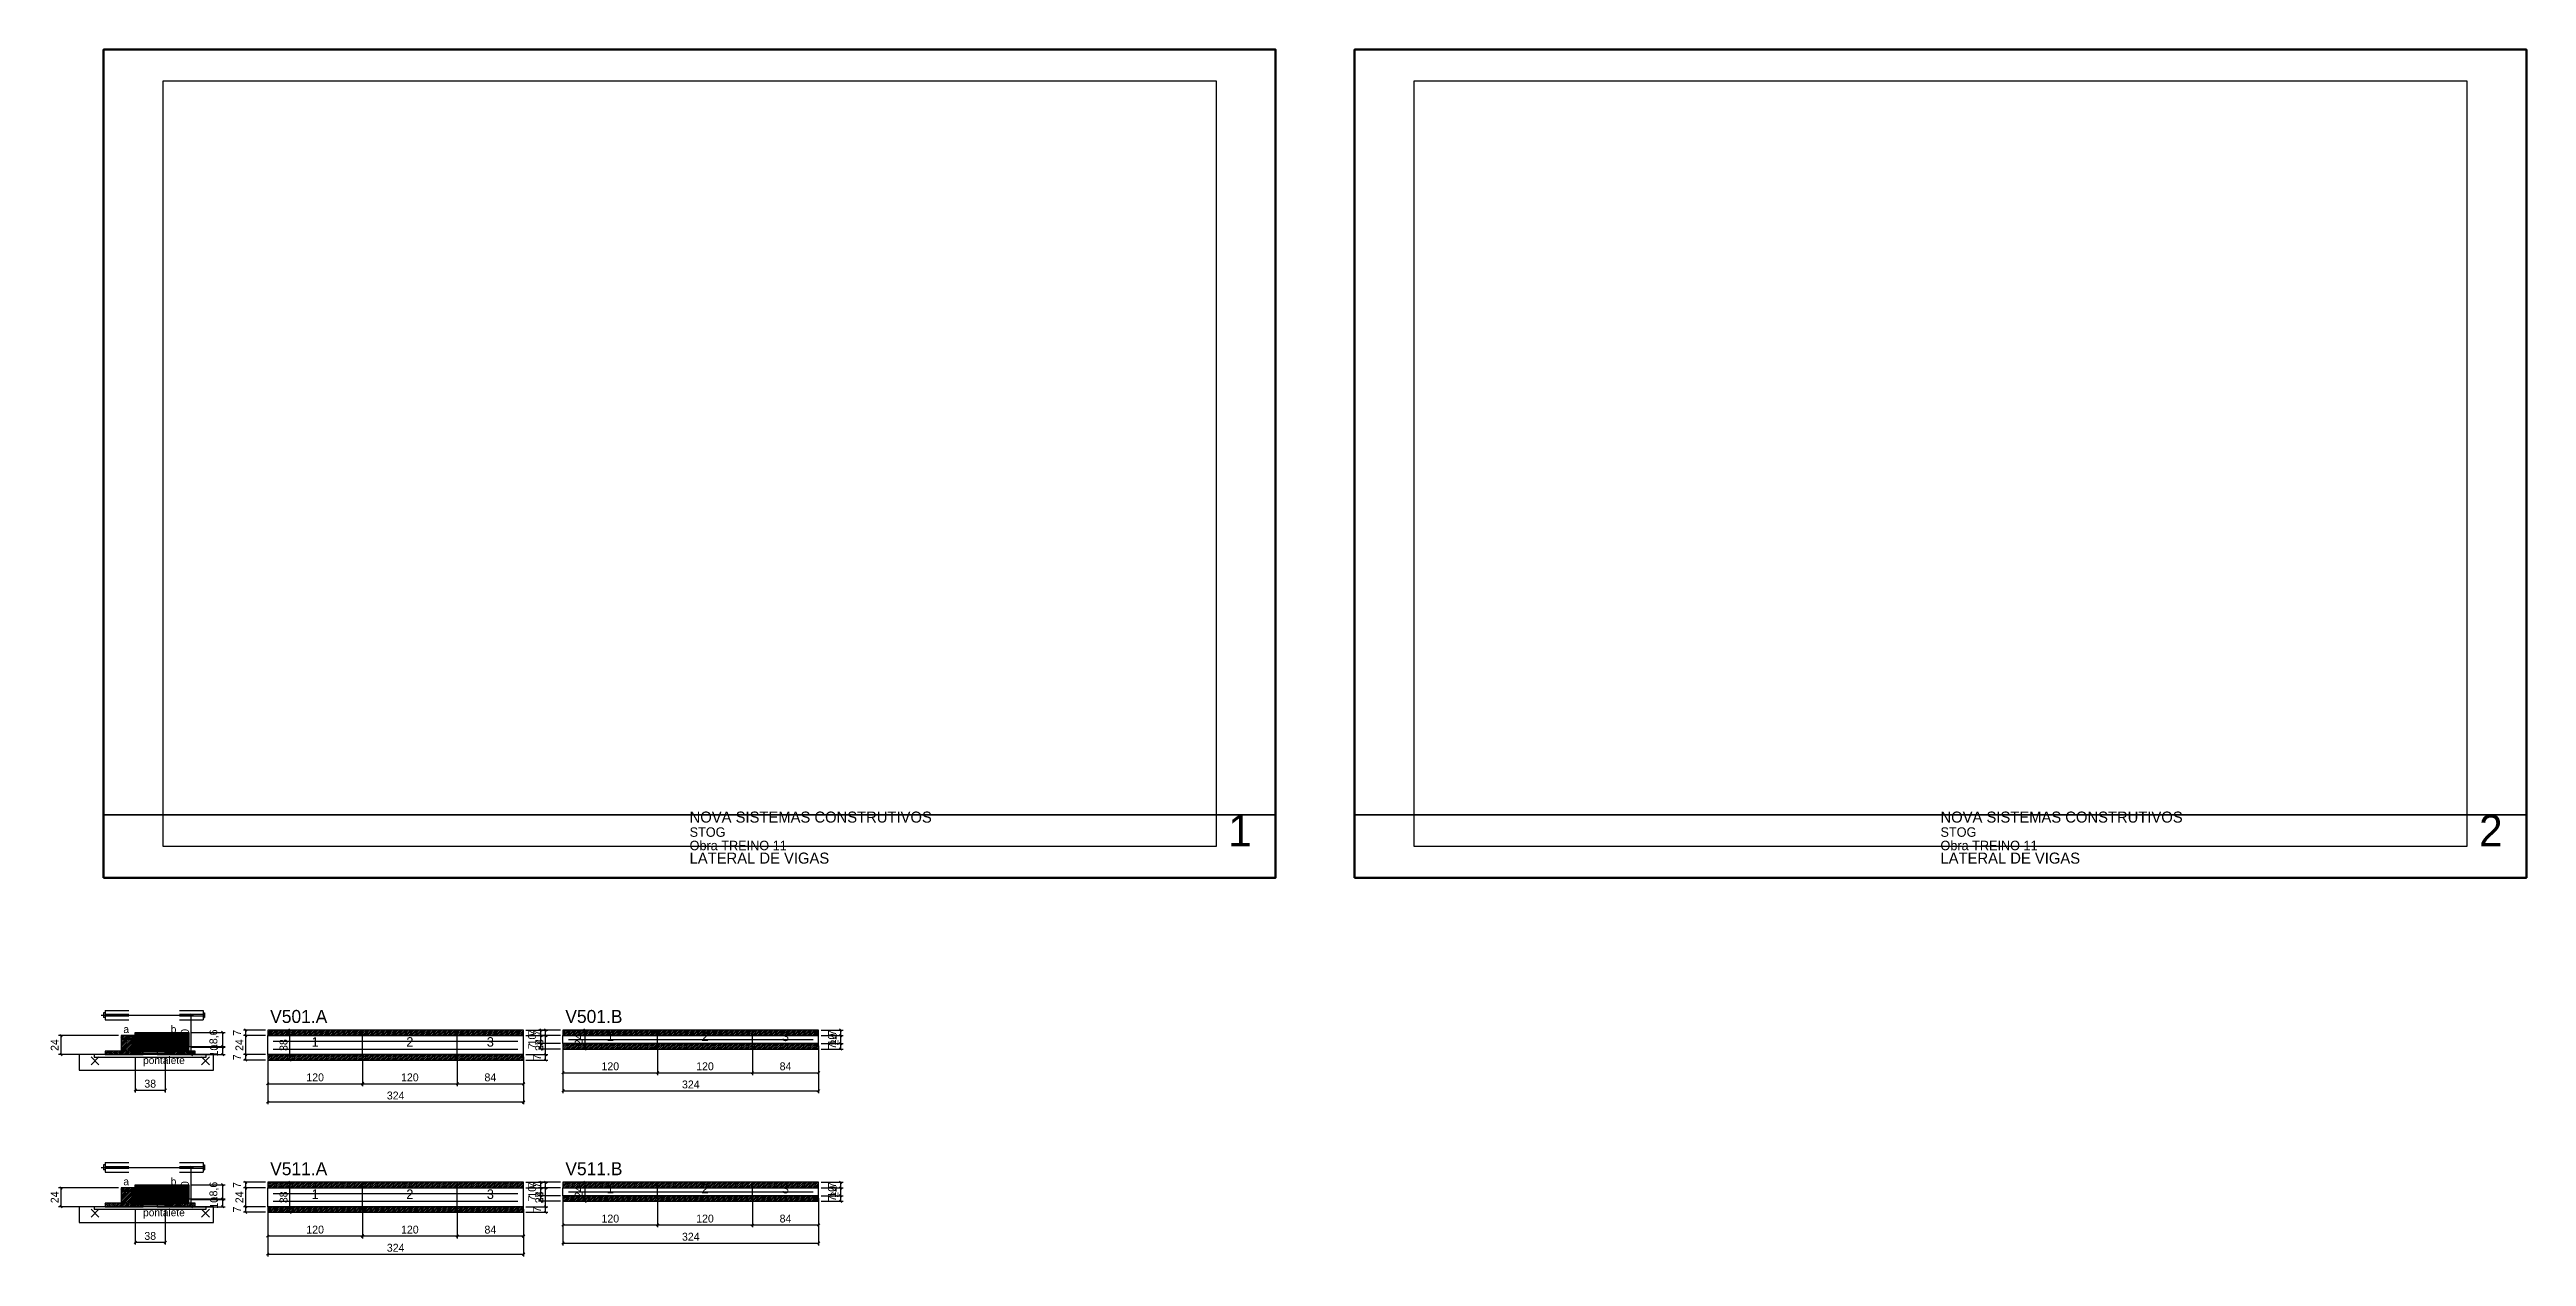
# Model space of a CAD drawing. Extents: x -10500 to 3070, y -5298 to 1250.
# Drawn here: x -69 to 3070, y -280 to 1250 of the extents above; entities that cross this region are included whole.
import ezdxf
from ezdxf.enums import TextEntityAlignment as Align

# ---------------------------------------------------------------- set-up
doc = ezdxf.new("R2010")
doc.units = 0
for name, color, linetype in [('5', 5, 'Continuous'), ('barrote', 126, 'Continuous'), ('CARIMBO', 255, 'Continuous'), ('CONCRETO', 251, 'Continuous'), ('COTA', 241, 'Continuous'), ('detalhes', 7, 'Continuous'), ('ESTRUTURACAO', 7, 'Continuous'), ('Folhas', 255, 'Continuous'), ('Hachura', 251, 'Continuous'), ('Madeira', 126, 'Continuous'), ('NOMENCLATURA', 7, 'Continuous'), ('Painéis', 200, 'Continuous'), ('presilha', 224, 'Continuous'), ('SARR_2.2x7', 40, 'Continuous'), ('SCO-___-LAJ', 224, 'Continuous'), ('TENSOR', 224, 'Continuous')]:
    doc.layers.add(name, color=color, linetype=linetype)
doc.dimstyles.new('PAINEL', dxfattribs={"dimtxt": 10, "dimasz": 3, "dimexe": 3, "dimexo": 3, "dimgap": 3, "dimtad": 1, "dimblk": 'OBLIQUE', "dimblk1": 'OBLIQUE', "dimcen": 2.5, "dimclrd": 4, "dimclre": 4, "dimclrt": 240, "dimazin": 3, "dimtfac": 1, "dimtmove": 0, "dimatfit": 3})

# ---------------------------------------------------------------- blocks, each defined once
blk = doc.blocks.new('PAR_ESQ')
for p, q in [((-1, -1), (1, 1)), ((-1, 1), (1, -1))]:
    blk.add_line(p, q)
blk = doc.blocks.new('PAR_FUNDO_ESQ')
for p, q in [((-1, -1), (1, 1)), ((-1, 1), (1, -1))]:
    blk.add_line(p, q)
blk = doc.blocks.new('PAR_FUNDO_DIR')
for p, q in [((-1, -1), (1, 1)), ((-1, 1), (1, -1))]:
    blk.add_line(p, q)
blk = doc.blocks.new('par_int_esq')
for p, q in [((-1, -1), (1, 1)), ((-1, 1), (1, -1))]:
    blk.add_line(p, q)
blk = doc.blocks.new('par_int_dir')
for p, q in [((-1, -1), (1, 1)), ((-1, 1), (1, -1))]:
    blk.add_line(p, q)
blk = doc.blocks.new('_OBLIQUE')
at = {"color": 0, "linetype": 'BYBLOCK'}
blk.add_line((-0.5, -0.5), (0.5, 0.5), dxfattribs=at)

msp = doc.modelspace()

# ---------------------------------------------------------------- hatches: boundary and pattern name
at = {"layer": 'COTA'}
h = msp.add_hatch(dxfattribs=at)
h.set_pattern_fill('ANSI31', scale=0.4)
h.paths.add_polyline_path([(40, -16), (40, 4), (108, 4), (108, -14.6), (78, -14.6), (78, -16)])
h = msp.add_hatch(dxfattribs=at)
h.set_pattern_fill('ANSI31', scale=0.5)
h.paths.add_polyline_path([(208, 0), (328, 0), (328, 7), (208, 7)])
h = msp.add_hatch(dxfattribs=at)
h.set_pattern_fill('ANSI31', scale=0.5)
h.paths.add_polyline_path([(328, 0), (448, 0), (448, 7), (328, 7)])
h = msp.add_hatch(dxfattribs=at)
h.set_pattern_fill('ANSI31', scale=0.5)
h.paths.add_polyline_path([(448, 0), (532, 0), (532, 7), (448, 7)])
h = msp.add_hatch(dxfattribs=at)
h.set_pattern_fill('ANSI31', scale=0.5)
h.paths.add_polyline_path([(582, 0), (702, 0), (702, 7), (582, 7)])
h = msp.add_hatch(dxfattribs=at)
h.set_pattern_fill('ANSI31', scale=0.5)
h.paths.add_polyline_path([(702, 0), (822, 0), (822, 7), (702, 7)])
h = msp.add_hatch(dxfattribs=at)
h.set_pattern_fill('ANSI31', scale=0.5)
h.paths.add_polyline_path([(822, 0), (906, 0), (906, 7), (822, 7)])
h = msp.add_hatch(dxfattribs=at)
h.set_pattern_fill('ANSI31', scale=0.5)
h.paths.add_polyline_path([(208, -31), (328, -31), (328, -24), (208, -24)])
h = msp.add_hatch(dxfattribs=at)
h.set_pattern_fill('ANSI31', scale=0.5)
h.paths.add_polyline_path([(328, -31), (448, -31), (448, -24), (328, -24)])
h = msp.add_hatch(dxfattribs=at)
h.set_pattern_fill('ANSI31', scale=0.5)
h.paths.add_polyline_path([(448, -31), (532, -31), (532, -24), (448, -24)])
h = msp.add_hatch(dxfattribs=at)
h.set_pattern_fill('ANSI31', scale=0.5)
h.paths.add_polyline_path([(582, -17), (702, -17), (702, -10), (582, -10)])
h = msp.add_hatch(dxfattribs=at)
h.set_pattern_fill('ANSI31', scale=0.5)
h.paths.add_polyline_path([(702, -17), (822, -17), (822, -10), (702, -10)])
h = msp.add_hatch(dxfattribs=at)
h.set_pattern_fill('ANSI31', scale=0.5)
h.paths.add_polyline_path([(822, -17), (906, -17), (906, -10), (822, -10)])
h = msp.add_hatch(dxfattribs=at)
h.set_pattern_fill('ANSI31', scale=0.5)
h.paths.add_polyline_path([(208, -193), (328, -193), (328, -186), (208, -186)])
h = msp.add_hatch(dxfattribs=at)
h.set_pattern_fill('ANSI31', scale=0.5)
h.paths.add_polyline_path([(328, -193), (448, -193), (448, -186), (328, -186)])
h = msp.add_hatch(dxfattribs=at)
h.set_pattern_fill('ANSI31', scale=0.5)
h.paths.add_polyline_path([(448, -193), (532, -193), (532, -186), (448, -186)])
h = msp.add_hatch(dxfattribs=at)
h.set_pattern_fill('ANSI31', scale=0.5)
h.paths.add_polyline_path([(582, -193), (702, -193), (702, -186), (582, -186)])
h = msp.add_hatch(dxfattribs=at)
h.set_pattern_fill('ANSI31', scale=0.5)
h.paths.add_polyline_path([(702, -193), (822, -193), (822, -186), (702, -186)])
h = msp.add_hatch(dxfattribs=at)
h.set_pattern_fill('ANSI31', scale=0.5)
h.paths.add_polyline_path([(822, -193), (906, -193), (906, -186), (822, -186)])
h = msp.add_hatch(dxfattribs=at)
h.set_pattern_fill('ANSI31', scale=0.4)
h.paths.add_polyline_path([(40, -209), (40, -189), (108, -189), (108, -207.6), (78, -207.6), (78, -209)])
h = msp.add_hatch(dxfattribs=at)
h.set_pattern_fill('ANSI31', scale=0.5)
h.paths.add_polyline_path([(208, -224), (328, -224), (328, -217), (208, -217)])
h = msp.add_hatch(dxfattribs=at)
h.set_pattern_fill('ANSI31', scale=0.5)
h.paths.add_polyline_path([(328, -224), (448, -224), (448, -217), (328, -217)])
h = msp.add_hatch(dxfattribs=at)
h.set_pattern_fill('ANSI31', scale=0.5)
h.paths.add_polyline_path([(448, -224), (532, -224), (532, -217), (448, -217)])
h = msp.add_hatch(dxfattribs=at)
h.set_pattern_fill('ANSI31', scale=0.5)
h.paths.add_polyline_path([(582, -210), (702, -210), (702, -203), (582, -203)])
h = msp.add_hatch(dxfattribs=at)
h.set_pattern_fill('ANSI31', scale=0.5)
h.paths.add_polyline_path([(702, -210), (822, -210), (822, -203), (702, -203)])
h = msp.add_hatch(dxfattribs=at)
h.set_pattern_fill('ANSI31', scale=0.5)
h.paths.add_polyline_path([(822, -210), (906, -210), (906, -203), (822, -203)])
at = {"layer": 'Hachura'}
h = msp.add_hatch(dxfattribs=at)
h.set_pattern_fill('ANSI31', scale=0.5)
h.paths.add_polyline_path([(22, -24), (36, -24), (36, 0), (22, 0)])
h = msp.add_hatch(dxfattribs=at)
h.set_pattern_fill('ANSI31', scale=0.5)
h.paths.add_polyline_path([(22, -4.4), (36, -4.4), (36, 0), (22, 0)])
h = msp.add_hatch(dxfattribs=at)
h.set_pattern_fill('SOLID')
h.paths.add_polyline_path([(36, -24), (40, -24), (40, 0), (36, 0)])
h = msp.add_hatch(dxfattribs=at)
h.set_pattern_fill('ANSI31', scale=0.5)
h.paths.add_polyline_path([(2, -24), (22, -24), (22, -19.6), (2, -19.6)])
h = msp.add_hatch(dxfattribs=at)
h.set_pattern_fill('SOLID')
h.paths.add_polyline_path([(40, -19.6), (78, -19.6), (78, -16), (40, -16)])
h = msp.add_hatch(dxfattribs=at)
h.set_pattern_fill('ANSI31', scale=0.5)
h.paths.add_polyline_path([(40, -24), (50, -24), (50, -19.6), (40, -19.6)])
h = msp.add_hatch(dxfattribs=at)
h.set_pattern_fill('SOLID')
h.paths.add_polyline_path([(78, -24), (82, -24), (82, -14), (78, -14)])
h = msp.add_hatch(dxfattribs=at)
h.set_pattern_fill('SOLID')
h.paths.add_polyline_path([(78, -14), (108, -14), (108, -20), (78, -20)])
h = msp.add_hatch(dxfattribs=at)
h.set_pattern_fill('ANSI31', scale=0.5)
h.paths.add_polyline_path([(82, -24), (96, -24), (96, -14), (82, -14)])
h = msp.add_hatch(dxfattribs=at)
h.set_pattern_fill('ANSI31', scale=0.5)
h.paths.add_polyline_path([(82, -18.4), (96, -18.4), (96, -14), (82, -14)])
h = msp.add_hatch(dxfattribs=at)
h.set_pattern_fill('ANSI31', scale=0.5)
h.paths.add_polyline_path([(96, -24), (116, -24), (116, -19.6), (96, -19.6)])
h = msp.add_hatch(dxfattribs=at)
h.set_pattern_fill('ANSI31', scale=0.5)
h.paths.add_polyline_path([(2, -217), (22, -217), (22, -212.6), (2, -212.6)])
h = msp.add_hatch(dxfattribs=at)
h.set_pattern_fill('ANSI31', scale=0.5)
h.paths.add_polyline_path([(22, -217), (36, -217), (36, -193), (22, -193)])
h = msp.add_hatch(dxfattribs=at)
h.set_pattern_fill('ANSI31', scale=0.5)
h.paths.add_polyline_path([(22, -197.4), (36, -197.4), (36, -193), (22, -193)])
h = msp.add_hatch(dxfattribs=at)
h.set_pattern_fill('SOLID')
h.paths.add_polyline_path([(36, -217), (40, -217), (40, -193), (36, -193)])
h = msp.add_hatch(dxfattribs=at)
h.set_pattern_fill('SOLID')
h.paths.add_polyline_path([(40, -212.6), (78, -212.6), (78, -209), (40, -209)])
h = msp.add_hatch(dxfattribs=at)
h.set_pattern_fill('ANSI31', scale=0.5)
h.paths.add_polyline_path([(40, -217), (50, -217), (50, -212.6), (40, -212.6)])
h = msp.add_hatch(dxfattribs=at)
h.set_pattern_fill('SOLID')
h.paths.add_polyline_path([(78, -217), (82, -217), (82, -207), (78, -207)])
h = msp.add_hatch(dxfattribs=at)
h.set_pattern_fill('SOLID')
h.paths.add_polyline_path([(78, -207), (108, -207), (108, -213), (78, -213)])
h = msp.add_hatch(dxfattribs=at)
h.set_pattern_fill('ANSI31', scale=0.5)
h.paths.add_polyline_path([(82, -217), (96, -217), (96, -207), (82, -207)])
h = msp.add_hatch(dxfattribs=at)
h.set_pattern_fill('ANSI31', scale=0.5)
h.paths.add_polyline_path([(82, -211.4), (96, -211.4), (96, -207), (82, -207)])
h = msp.add_hatch(dxfattribs=at)
h.set_pattern_fill('ANSI31', scale=0.5)
h.paths.add_polyline_path([(96, -217), (116, -217), (116, -212.6), (96, -212.6)])
at = {"layer": 'HACHURACONCRETO'}
h = msp.add_hatch(dxfattribs=at)
h.set_pattern_fill('ANSI31', scale=0.3)
h.paths.add_polyline_path([(40, -19.6), (78, -19.6), (78, -14), (40, -14)])
h = msp.add_hatch(dxfattribs=at)
h.set_pattern_fill('ANSI31', scale=0.3)
h.paths.add_polyline_path([(40, -212.6), (78, -212.6), (78, -207), (40, -207)])

# ---------------------------------------------------------------- linework, layer by layer
for p, q in [((2, 32), (32, 32)), ((2, 32), (2, 20)), ((96, 32), (126, 32)), ((126, 32), (126, 20)), ((0, 29), (0, 23)), ((2, 29), (0, 29)), ((2, 23), (0, 23)), ((2, 27), (32, 27)), ((2, 25), (32, 25)), ((2, 20), (32, 20)), ((96, 27), (126, 27)), ((96, 25), (126, 25)), ((96, 20), (126, 20)), ((126, 29), (128, 29)), ((126, 23), (128, 23)), ((128, 29), (128, 23)), ((0, -164), (0, -170)), ((2, -164), (0, -164)), ((2, -170), (0, -170)), ((2, -161), (32, -161)), ((2, -161), (2, -173)), ((2, -166), (32, -166)), ((2, -168), (32, -168)), ((2, -173), (32, -173)), ((96, -161), (126, -161)), ((96, -166), (126, -166)), ((96, -168), (126, -168)), ((96, -173), (126, -173)), ((126, -161), (126, -173)), ((126, -164), (128, -164)), ((126, -170), (128, -170)), ((128, -164), (128, -170))]:
    msp.add_line(p, q)
at = {"layer": 'BARRA_ANCORAGEM'}
for p, q in [((40, -16.3), (78, -16.3)), ((40, -18.3), (40, -16.3)), ((40, -18.3), (78, -18.3)), ((40, -19.7), (78, -19.7)), ((40, -21.7), (40, -19.7)), ((40, -21.7), (78, -21.7)), ((78, -18.3), (78, -16.3)), ((78, -21.7), (78, -19.7)), ((40, -209.3), (78, -209.3)), ((40, -211.3), (40, -209.3)), ((40, -211.3), (78, -211.3)), ((40, -212.7), (78, -212.7)), ((40, -214.7), (40, -212.7)), ((40, -214.7), (78, -214.7)), ((78, -211.3), (78, -209.3)), ((78, -214.7), (78, -212.7))]:
    msp.add_line(p, q, dxfattribs=at)
at = {"layer": 'barrote'}
for points in [[(-31, -44), (139, -44), (139, -24), (-31, -24)], [(-31, -237), (139, -237), (139, -217), (-31, -217)]]:
    msp.add_lwpolyline(points, close=True, dxfattribs=at)
at = {"layer": 'CARIMBO', "lineweight": 35}
for p, q in [((0, 280), (1485, 280)), ((1585, 280), (3070, 280))]:
    msp.add_line(p, q, dxfattribs=at)
at = {"layer": 'CONCRETO'}
for points in [[(40, -16), (40, 4), (108, 4), (108, -14.6), (78, -14.6), (78, -16)], [(40, -209), (40, -189), (108, -189), (108, -207.6), (78, -207.6), (78, -209)]]:
    msp.add_lwpolyline(points, close=True, dxfattribs=at)
at = {"layer": 'Folhas', "lineweight": 50}
for points in [[(0, 200), (1485, 200), (1485, 1250), (0, 1250)], [(1585, 200), (3070, 200), (3070, 1250), (1585, 1250)]]:
    msp.add_lwpolyline(points, close=True, dxfattribs=at)
at = {"layer": 'Folhas', "lineweight": 25}
for points in [[(75, 240), (1410, 240), (1410, 1210), (75, 1210)], [(1660, 240), (2995, 240), (2995, 1210), (1660, 1210)]]:
    msp.add_lwpolyline(points, close=True, dxfattribs=at)
at = {"layer": 'HACHURACONCRETO'}
for points in [[(40, -19.6), (78, -19.6), (78, -14), (40, -14)], [(40, -212.6), (78, -212.6), (78, -207), (40, -207)]]:
    msp.add_lwpolyline(points, close=True, dxfattribs=at)
at = {"layer": 'Madeira'}
for points in [[(22, -24), (36, -24), (36, 0), (22, 0)], [(22, -4.4), (36, -4.4), (36, 0), (22, 0)], [(2, -24), (22, -24), (22, -19.6), (2, -19.6)], [(22, -24), (36, -24), (36, -19.6), (22, -19.6)], [(40, -24), (50, -24), (50, -19.6), (40, -19.6)], [(68, -24), (78, -24), (78, -19.6), (68, -19.6)], [(82, -24), (96, -24), (96, -14), (82, -14)], [(82, -18.4), (96, -18.4), (96, -14), (82, -14)], [(96, -24), (116, -24), (116, -19.6), (96, -19.6)], [(2, -217), (22, -217), (22, -212.6), (2, -212.6)], [(22, -217), (36, -217), (36, -193), (22, -193)], [(22, -197.4), (36, -197.4), (36, -193), (22, -193)], [(22, -217), (36, -217), (36, -212.6), (22, -212.6)], [(40, -217), (50, -217), (50, -212.6), (40, -212.6)], [(68, -217), (78, -217), (78, -212.6), (68, -212.6)], [(82, -217), (96, -217), (96, -207), (82, -207)], [(82, -211.4), (96, -211.4), (96, -207), (82, -207)], [(96, -217), (116, -217), (116, -212.6), (96, -212.6)]]:
    msp.add_lwpolyline(points, close=True, dxfattribs=at)
at = {"layer": 'Painéis'}
for p, q in [((208, 0), (328, 0)), ((208, -24), (208, 0)), ((328, -24), (328, 0)), ((328, -24), (328, 0)), ((328, 0), (448, 0)), ((328, -24), (328, 0)), ((448, -24), (448, 0)), ((448, -24), (448, 0)), ((448, 0), (532, 0)), ((448, -24), (448, 0)), ((532, -24), (532, 0)), ((582, 0), (702, 0)), ((582, -10), (582, 0)), ((702, -10), (702, 0)), ((702, -10), (702, 0)), ((702, 0), (822, 0)), ((702, -10), (702, 0)), ((822, -10), (822, 0)), ((822, -10), (822, 0)), ((822, 0), (906, 0)), ((822, -10), (822, 0)), ((906, -10), (906, 0)), ((208, -24), (328, -24)), ((328, -24), (448, -24)), ((448, -24), (532, -24)), ((582, -10), (702, -10)), ((702, -10), (822, -10)), ((822, -10), (906, -10)), ((208, -193), (328, -193)), ((208, -217), (208, -193)), ((208, -217), (328, -217)), ((328, -217), (328, -193)), ((328, -217), (328, -193)), ((328, -193), (448, -193)), ((328, -217), (328, -193)), ((328, -217), (448, -217)), ((448, -217), (448, -193)), ((448, -217), (448, -193)), ((448, -193), (532, -193)), ((448, -217), (448, -193)), ((448, -217), (532, -217)), ((532, -217), (532, -193)), ((582, -193), (702, -193)), ((582, -203), (582, -193)), ((582, -203), (702, -203)), ((702, -203), (702, -193)), ((702, -203), (702, -193)), ((702, -193), (822, -193)), ((702, -203), (702, -193)), ((702, -203), (822, -203)), ((822, -203), (822, -193)), ((822, -203), (822, -193)), ((822, -193), (906, -193)), ((822, -203), (822, -193)), ((822, -203), (906, -203)), ((906, -203), (906, -193))]:
    msp.add_line(p, q, dxfattribs=at)
for points in [[(36, -24), (40, -24), (40, 0), (36, 0)], [(40, -19.6), (78, -19.6), (78, -16), (40, -16)], [(78, -24), (82, -24), (82, -14), (78, -14)], [(78, -14), (108, -14), (108, -14.6), (78, -14.6)], [(36, -217), (40, -217), (40, -193), (36, -193)], [(40, -212.6), (78, -212.6), (78, -209), (40, -209)], [(78, -217), (82, -217), (82, -207), (78, -207)], [(78, -207), (108, -207), (108, -207.6), (78, -207.6)]]:
    msp.add_lwpolyline(points, close=True, dxfattribs=at)
at = {"layer": 'presilha'}
for p, q in [((-16, -37), (-6, -27)), ((-16, -27), (-6, -37)), ((124, -37), (134, -27)), ((124, -27), (134, -37)), ((-16, -230), (-6, -220)), ((-16, -220), (-6, -230)), ((124, -230), (134, -220)), ((124, -220), (134, -230))]:
    msp.add_line(p, q, dxfattribs=at)
at = {"layer": 'SARR_2.2x7'}
for points in [[(215, -7), (328, -7)], [(215, -7), (328, -7)], [(215, -17), (328, -17)], [(215, -17), (328, -17)], [(328, -7), (448, -7)], [(328, -7), (448, -7)], [(328, -17), (448, -17)], [(328, -17), (448, -17)], [(448, -7), (525, -7)], [(448, -7), (525, -7)], [(448, -17), (525, -17)], [(448, -17), (525, -17)], [(589, -5), (702, -5)], [(589, -5), (702, -5)], [(702, -5), (822, -5)], [(702, -5), (822, -5)], [(822, -5), (899, -5)], [(822, -5), (899, -5)], [(215, -200), (328, -200)], [(215, -200), (328, -200)], [(215, -210), (328, -210)], [(215, -210), (328, -210)], [(328, -200), (448, -200)], [(328, -200), (448, -200)], [(328, -210), (448, -210)], [(328, -210), (448, -210)], [(448, -200), (525, -200)], [(448, -200), (525, -200)], [(448, -210), (525, -210)], [(448, -210), (525, -210)], [(589, -198), (702, -198)], [(589, -198), (702, -198)], [(702, -198), (822, -198)], [(702, -198), (822, -198)], [(822, -198), (899, -198)], [(822, -198), (899, -198)]]:
    msp.add_lwpolyline(points, dxfattribs=at)
at = {"layer": 'SARRAFO_2_2X7'}
for p, q in [((36, -9.2), (36, -4.8)), ((36, -4.8), (40, -4.8)), ((36, -9.2), (40, -9.2)), ((36, -19.2), (36, -14.8)), ((36, -14.8), (40, -14.8)), ((36, -19.2), (40, -19.2)), ((40, -9.2), (40, -4.8)), ((40, -19.2), (40, -14.8)), ((78, -21.2), (78, -16.8)), ((78, -16.8), (82, -16.8)), ((78, -21.2), (82, -21.2)), ((82, -21.2), (82, -16.8)), ((36, -202.2), (36, -197.8)), ((36, -197.8), (40, -197.8)), ((36, -202.2), (40, -202.2)), ((36, -212.2), (36, -207.8)), ((36, -207.8), (40, -207.8)), ((36, -212.2), (40, -212.2)), ((40, -202.2), (40, -197.8)), ((40, -212.2), (40, -207.8)), ((78, -214.2), (78, -209.8)), ((78, -209.8), (82, -209.8)), ((78, -214.2), (82, -214.2)), ((82, -214.2), (82, -209.8))]:
    msp.add_line(p, q, dxfattribs=at)
at = {"layer": 'SCO-___-LAJ'}
for points in [[(208, 0), (328, 0), (328, 7), (208, 7)], [(328, 0), (448, 0), (448, 7), (328, 7)], [(448, 0), (532, 0), (532, 7), (448, 7)], [(582, 0), (702, 0), (702, 7), (582, 7)], [(702, 0), (822, 0), (822, 7), (702, 7)], [(822, 0), (906, 0), (906, 7), (822, 7)], [(-12, -27.2), (130, -27.2), (130, -24), (-12, -24)], [(208, -31), (328, -31), (328, -24), (208, -24)], [(328, -31), (448, -31), (448, -24), (328, -24)], [(448, -31), (532, -31), (532, -24), (448, -24)], [(582, -17), (702, -17), (702, -10), (582, -10)], [(702, -17), (822, -17), (822, -10), (702, -10)], [(822, -17), (906, -17), (906, -10), (822, -10)], [(208, -193), (328, -193), (328, -186), (208, -186)], [(328, -193), (448, -193), (448, -186), (328, -186)], [(448, -193), (532, -193), (532, -186), (448, -186)], [(582, -193), (702, -193), (702, -186), (582, -186)], [(702, -193), (822, -193), (822, -186), (702, -186)], [(822, -193), (906, -193), (906, -186), (822, -186)], [(-12, -220.2), (130, -220.2), (130, -217), (-12, -217)], [(208, -224), (328, -224), (328, -217), (208, -217)], [(328, -224), (448, -224), (448, -217), (328, -217)], [(448, -224), (532, -224), (532, -217), (448, -217)], [(582, -210), (702, -210), (702, -203), (582, -203)], [(702, -210), (822, -210), (822, -203), (702, -203)], [(822, -210), (906, -210), (906, -203), (822, -203)]]:
    msp.add_lwpolyline(points, close=True, dxfattribs=at)
at = {"layer": 'TENSOR'}
for p, q in [((-3, 26), (106, 26)), ((-3, -167), (106, -167))]:
    msp.add_line(p, q, dxfattribs=at)

# ---------------------------------------------------------------- block references
at = {"layer": 'Painéis'}
for name, p in [('PAR_ESQ', (36, -19)), ('par_int_esq', (40, -9)), ('PAR_FUNDO_ESQ', (40, -14)), ('par_int_dir', (78, -9)), ('PAR_FUNDO_DIR', (78, -14)), ('PAR_ESQ', (36, -212)), ('par_int_esq', (40, -202)), ('PAR_FUNDO_ESQ', (40, -207)), ('par_int_dir', (78, -202)), ('PAR_FUNDO_DIR', (78, -207))]:
    msp.add_blockref(name, p, dxfattribs=at)

# ---------------------------------------------------------------- texts
at = {"layer": '5'}
for s, p in [('1', (642, -1)), ('2', (762, -1)), ('3', (864, -1)), ('1', (268, -8)), ('2', (388, -8)), ('3', (490, -8)), ('1', (642, -194)), ('2', (762, -194)), ('3', (864, -194)), ('1', (268, -201)), ('2', (388, -201)), ('3', (490, -201))]:
    msp.add_text(s, height=12, dxfattribs=at).set_placement(p, align=Align.MIDDLE_CENTER)
at = {"layer": 'CARIMBO'}
for s, height, p in [('NOVA SISTEMAS CONSTRUTIVOS', 14, (742.5, 270)), ('NOVA SISTEMAS CONSTRUTIVOS', 14, (2327.5, 270)), ('STOG', 12, (742.5, 252)), ('1', 40, (1425, 240)), ('STOG', 12, (2327.5, 252)), ('2', 40, (3010, 240)), ('Obra TREINO 11', 12, (742.5, 235)), ('LATERAL DE VIGAS', 14, (742.5, 218)), ('Obra TREINO 11', 12, (2327.5, 235)), ('LATERAL DE VIGAS', 14, (2327.5, 218))]:
    msp.add_text(s, height=height, dxfattribs=at).set_placement(p)
at = {"layer": 'detalhes'}
for s, p in [('a', (25, 3.3)), ('b', (85, 3.3)), ('c', (50, -13.5)), ('a', (25, -189.7)), ('b', (85, -189.7)), ('c', (50, -206.5))]:
    msp.add_text(s, height=9.6, dxfattribs=at).set_placement(p)
at = {"layer": 'ESTRUTURACAO'}
for p in [(50, -36), (50, -229)]:
    msp.add_text('pontalete', height=9.6, dxfattribs=at).set_placement(p)
at = {"layer": 'NOMENCLATURA'}
for s, p in [('V501.A', (211, 16)), ('V501.B', (585, 16)), ('V511.A', (211, -177)), ('V511.B', (585, -177))]:
    msp.add_text(s, height=16.5, dxfattribs=at).set_placement(p)

# ---------------------------------------------------------------- dimensions: what is measured, and where the dimension line sits
at = {"layer": 'COTA'}
for base, p1, p2 in [((-54, -24), (2, -24), (22, 0)), ((111, -24), (96, -24), (96, 26)), ((151, -14.6), (108, -14.6), (108, 4)), ((180, 0), (208, 0), (208, 7)), ((180, -24), (208, -24), (208, 0)), ((236, -31), (208, -31), (208, 7)), ((560, -31), (532, -31), (532, 7)), ((560, 0), (532, 0), (532, 7)), ((560, -24), (532, -24), (532, 0)), ((554, 0), (582, 0), (582, 7)), ((554, -10), (582, -10), (582, 0)), ((610, -17), (582, -17), (582, 7)), ((934, -17), (906, -17), (906, 7)), ((934, 0), (906, 0), (906, 7)), ((934, -10), (906, -10), (906, 0)), ((151, -24), (96, -24), (96, -14)), ((180, -31), (208, -31), (208, -24)), ((560, -31), (532, -31), (532, -24)), ((554, -17), (582, -17), (582, -10)), ((934, -17), (906, -17), (906, -10)), ((111, -217), (96, -217), (96, -167)), ((151, -207.6), (108, -207.6), (108, -189)), ((180, -193), (208, -193), (208, -186)), ((236, -224), (208, -224), (208, -186)), ((560, -224), (532, -224), (532, -186)), ((560, -193), (532, -193), (532, -186)), ((554, -193), (582, -193), (582, -186)), ((610, -210), (582, -210), (582, -186)), ((934, -210), (906, -210), (906, -186)), ((934, -193), (906, -193), (906, -186)), ((-54, -217), (2, -217), (22, -193)), ((151, -217), (96, -217), (96, -207)), ((180, -224), (208, -224), (208, -217)), ((180, -217), (208, -217), (208, -193)), ((560, -217), (532, -217), (532, -193)), ((560, -224), (532, -224), (532, -217)), ((554, -203), (582, -203), (582, -193)), ((554, -210), (582, -210), (582, -203)), ((934, -203), (906, -203), (906, -193)), ((934, -210), (906, -210), (906, -203))]:
    msp.add_linear_dim(base=base, p1=p1, p2=p2, angle=90, dimstyle='PAINEL', dxfattribs=at).render()
for base, p1, p2 in [((40, -69), (40, -24), (78, -24)), ((208, -61), (208, -24), (328, -24)), ((208, -84), (208, -24), (532, -24)), ((328, -61), (328, -24), (448, -24)), ((448, -61), (448, -24), (532, -24)), ((582, -47), (582, -10), (702, -10)), ((582, -70), (582, -10), (906, -10)), ((702, -47), (702, -10), (822, -10)), ((822, -47), (822, -10), (906, -10)), ((40, -262), (40, -217), (78, -217)), ((208, -254), (208, -217), (328, -217)), ((208, -277), (208, -217), (532, -217)), ((328, -254), (328, -217), (448, -217)), ((448, -254), (448, -217), (532, -217)), ((582, -240), (582, -203), (702, -203)), ((582, -263), (582, -203), (906, -203)), ((702, -240), (702, -203), (822, -203)), ((822, -240), (822, -203), (906, -203))]:
    msp.add_linear_dim(base=base, p1=p1, p2=p2, dimstyle='PAINEL', dxfattribs=at).render()

doc.saveas('drawing.dxf')
